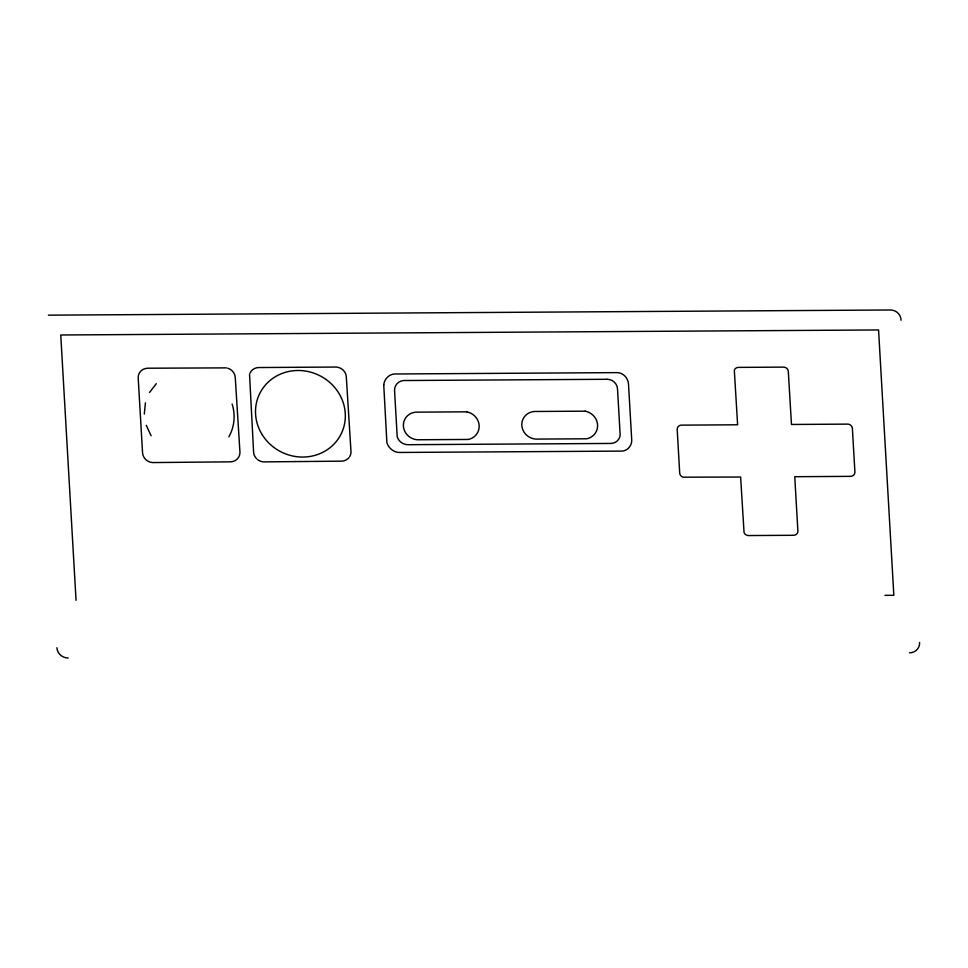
<?xml version="1.0" encoding="UTF-8"?>
<svg xmlns="http://www.w3.org/2000/svg" width="968" height="968" viewBox="0 0 968 968"><rect width="100%" height="100%" fill="white"/><g stroke="black" fill="none" stroke-linecap="round" stroke-linejoin="round"><path stroke-width="1.45" d="M144.292 414.062L145.418 402.869M249.538 374.374L253.592 452.032A10.309 9.692 26.5 0 0 256.702 458.82M149.52 392.5L156.32 383.63M48.4 315.169L889.761 309.99A10.212 9.607 26.5 0 1 901.039 320.239M884.933 595.356L893.839 595.296L878.557 329.955L60.754 334.989L76.049 600.341M226.439 367.876L147.91 368.215A10.309 9.692 26.5 0 0 138.17 377.496L142.55 452.709A10.309 9.692 26.5 0 0 152.666 462.571L230.227 461.845A10.309 9.692 26.5 0 0 239.967 452.564L235.272 377.581A10.309 9.692 26.5 0 0 227.71 368.167M146.241 425.279L151.105 435.781M257.682 459.667A10.309 9.692 26.5 0 0 263.707 461.893L341.268 461.155A10.309 9.692 26.5 0 0 349 457.586M249.95 373.212A10.309 9.692 26.5 0 1 258.952 367.537L336.186 367.041A10.309 9.692 26.5 0 1 346.314 376.903L351.009 451.874A10.309 9.692 26.5 0 1 349.702 456.569M232.138 404.031A45.448 42.737 26.5 0 1 228.859 436.822M735.438 368.59A4.598 4.32 26.5 0 0 734.325 370.417L737.616 424.795L681.17 425.146A4.598 4.32 26.5 0 0 677.201 429.538L679.705 473.037A4.598 4.32 26.5 0 0 683.057 477.176L740.629 477.042L744.053 532.582A4.598 4.32 26.5 0 0 748.53 535.558L793.603 535.28A4.598 4.32 26.5 0 0 797.898 531.178L794.752 476.704L850.933 476.353A4.598 4.32 26.5 0 0 854.901 471.961L852.385 428.461A4.598 4.32 26.5 0 0 847.92 424.117L791.473 424.468L788.291 371.155A4.598 4.32 26.5 0 0 783.535 367.114L738.463 367.392A4.598 4.32 26.5 0 0 735.849 368.239M919.6 642.45A10.829 10.176 26.5 0 1 909.509 652.831M68.196 658.01A10.854 10.2 26.5 0 1 56.882 647.737M383.739 384.816L386.885 442.703C388.64 448.329 394.17 452.842 400.207 452.455L621.565 451.1C627.191 451.173 631.729 445.945 631.753 440.476L628.51 384.175C628.244 378.21 623.198 372.559 617.039 372.619L394.545 373.987C388.87 374.277 384.296 379.299 383.739 384.816M607.069 379.287L403.317 380.533A10.66 10.031 26.5 0 0 394.557 390.685L397.207 436.713A10.793 10.152 26.5 0 0 408.072 444.699L610.76 443.441A10.067 9.462 26.5 0 0 620.149 434.765L617.499 388.725A10.019 9.414 26.5 0 0 607.069 379.287M466.77 411.836L415.732 412.15A14.544 13.673 26.5 0 0 403.378 426.029A14.544 13.673 26.5 0 0 417.317 439.762L468.355 439.448A14.81 13.927 26.5 0 0 479.16 425.569A14.81 13.927 26.5 0 0 466.77 411.836M585.204 411.17L534.167 411.485A14.544 13.673 26.5 0 0 521.812 425.363A14.544 13.673 26.5 0 0 535.752 439.097L586.789 438.782A14.81 13.927 26.5 0 0 597.595 424.904A14.81 13.927 26.5 0 0 585.204 411.17M262.328 434.898A45.448 42.737 26.5 0 0 340.083 435.939A45.448 42.737 26.5 0 0 298.834 370.49A45.448 42.737 26.5 0 0 262.328 434.898"/></g></svg>
